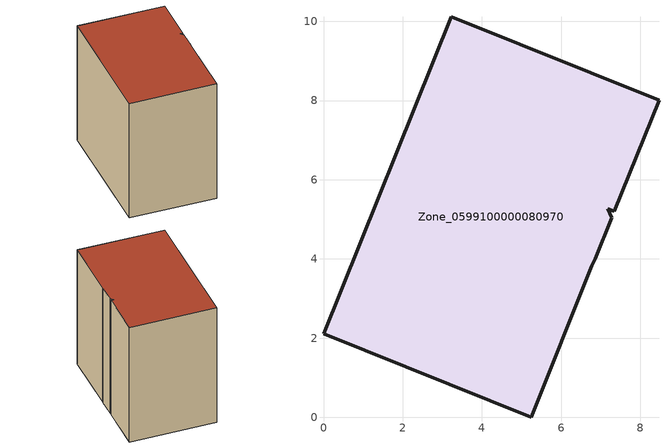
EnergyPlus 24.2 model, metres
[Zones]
Zone_0599100000080970
 floor ground (C_G): 7.27,5.04 6.86,4.01 6.78,3.83 5.24,0 0,2.11 3.22,10.12 8.47,8.01 7.34,5.2 7.18,5.26 z0
 wall outside (C_F): 0,2.11 5.24,0 6.78,3.83 6.86,4.01 7.27,5.04 7.18,5.26 7.34,5.2 8.47,8.01 3.22,10.12 0,2.11 z0:8.49
 roof outside (C_R): 6.86,4.01 7.27,5.04 7.18,5.26 7.34,5.2 8.47,8.01 3.22,10.12 0,2.11 5.24,0 6.78,3.83 z8.49
[BUILDING]
Pand.0599100000080970: North Axis=0; Terrain=City; Loads Convergence Tolerance Value=0.04; Temperature Convergence Tolerance Value=0.4; Solar Distribution=FullExterior; Maximum Number of Warmup Days=25; Minimum Number of Warmup Days=1
[Site:Location]
Rotterdam.The.Hague.AP_ZH_NLD Design_Conditions: Latitude=51.96; Longitude=4.45; Time Zone=1; Elevation=-4.5
[SITE:GROUNDTEMPERATURE:BUILDINGSURFACE]
18, 18, 18, 18, 18, 18, 18, 18, 18, 18, 18, 18
[MATERIAL] Thermal Absorptance=0.9; Solar Absorptance=0.7; Visible Absorptance=0.7
Name | Roughness | Thickness | Conductivity | Density | Specific Heat
G.TC.1975-1991 | MediumSmooth | 0.15 | 0.288461 | 540 | 1210
F.TC.1975-1991 | Rough | 0.3 | 0.230769 | 1920 | 840
R.TC.1975-1991 | MediumRough | 0.2 | 0.153846 | 1500 | 1000
[CONSTRUCTION]
C_G: G.TC.1975-1991
C_F: F.TC.1975-1991
C_R: R.TC.1975-1991
[ZONE]
Zone_0599100000080970: Type=1; Multiplier=1; Ceiling Height=Autocalculate; Volume=Autocalculate; Floor Area=autocalculate; Part of Total Floor Area=Yes
[ZONEINFILTRATION:DESIGNFLOWRATE]
Infil_Zone_0599100000080970: Zone or ZoneList or Space or SpaceList=Zone_0599100000080970; Schedule=AlwaysOn; Design Flow Rate Calculation Method=Flow/Area; Flow Rate per Floor Area=0.003; Constant Term Coefficient=1; Temperature Term Coefficient=0; Velocity Term Coefficient=0; Velocity Squared Term Coefficient=0
[HVACTEMPLATE:ZONE:IDEALLOADSAIRSYSTEM]
Zone_0599100000080970: Maximum Heating Supply Air Temperature=50; Minimum Cooling Supply Air Temperature=13; Maximum Heating Supply Air Humidity Ratio=0.0156; Minimum Cooling Supply Air Humidity Ratio=0.0077; Heating Limit=NoLimit; Cooling Limit=NoLimit; Dehumidification Control Type=ConstantSensibleHeatRatio; Cooling Sensible Heat Ratio=0.7; Dehumidification Setpoint=60; Humidification Control Type=None; Humidification Setpoint=30; Outdoor Air Method=None; Outdoor Air Flow Rate per Person=0.00944; Outdoor Air Flow Rate per Zone Floor Area=0; Outdoor Air Flow Rate per Zone=0; Demand Controlled Ventilation Type=None; Outdoor Air Economizer Type=NoEconomizer; Heat Recovery Type=None; Sensible Heat Recovery Effectiveness=0.7; Latent Heat Recovery Effectiveness=0.65
[ZONECONTROL:THERMOSTAT]
ThermostatControl_Zone_0599100000080970: Zone or ZoneList=Zone_0599100000080970; Control Type Schedule=DualSetpointControlType; Control 1=Thermostat_Zone_0599100000080970; Temperature Difference Between Cutout And Setpoint=0
[THERMOSTATSETPOINT:DUALSETPOINT]
Thermostat_Zone_0599100000080970: Heating Setpoint Temperature Schedule=HeatingSetpoint_Zone_0599100000080970; Cooling Setpoint Temperature Schedule=CoolingSetpoint_Zone_0599100000080970
[SCHEDULE:COMPACT]
HeatingSetpoint_Zone_0599100000080970: Through: 12/31, For: AllDays, Until: 24:00, 21
CoolingSetpoint_Zone_0599100000080970: Through: 12/31, For: AllDays, Until: 24:00, 24
DualSetpointControlType: Through: 12/31, For: AllDays, Until: 24:00, 4
AlwaysOn: Through: 12/31, For: AllDays, Until: 24:00, 1
